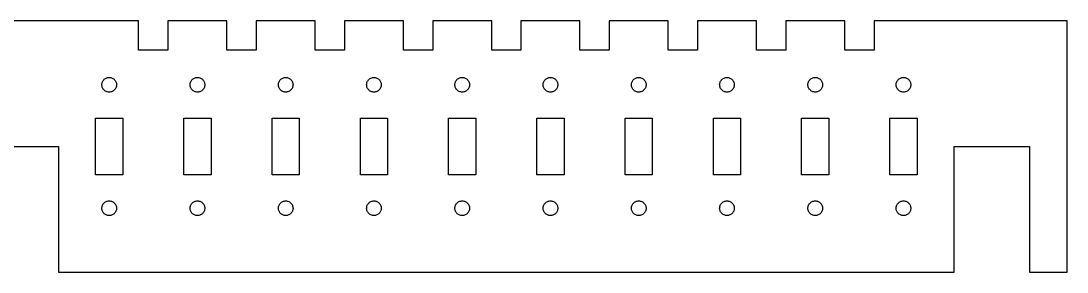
# Model space of a CAD drawing. Header units: metres. Extents: x 0 to 500, y 0 to 60.
# Drawn here: x 250 to 500, y 0 to 60 of the extents above; entities that cross this region are included whole.
import ezdxf

# ---------------------------------------------------------------- set-up
doc = ezdxf.new("R2010")
doc.units = ezdxf.units.M

msp = doc.modelspace()

# ---------------------------------------------------------------- linework, layer by layer
for p, q in [((278.136, 60), (221.864, 60)), ((278.136, 53), (278.136, 60)), ((299.227, 60), (285.136, 60)), ((285.136, 60), (285.136, 53)), ((299.227, 53), (299.227, 60)), ((320.318, 60), (306.227, 60)), ((306.227, 60), (306.227, 53)), ((320.318, 53), (320.318, 60)), ((341.409, 60), (327.318, 60)), ((327.318, 60), (327.318, 53)), ((341.409, 53), (341.409, 60)), ((362.5, 60), (348.409, 60)), ((348.409, 60), (348.409, 53)), ((362.5, 53), (362.5, 60)), ((383.591, 60), (369.5, 60)), ((369.5, 60), (369.5, 53)), ((383.591, 53), (383.591, 60)), ((404.682, 60), (390.591, 60)), ((390.591, 60), (390.591, 53)), ((404.682, 53), (404.682, 60)), ((425.773, 60), (411.682, 60)), ((411.682, 60), (411.682, 53)), ((425.773, 53), (425.773, 60)), ((446.864, 60), (432.773, 60)), ((432.773, 60), (432.773, 53)), ((446.864, 53), (446.864, 60)), ((500, 60), (453.864, 60)), ((453.864, 60), (453.864, 53)), ((500, 0), (500, 60)), ((285.136, 53), (278.136, 53)), ((306.227, 53), (299.227, 53)), ((327.318, 53), (320.318, 53)), ((348.409, 53), (341.409, 53)), ((369.5, 53), (362.5, 53)), ((390.591, 53), (383.591, 53)), ((411.682, 53), (404.682, 53)), ((432.773, 53), (425.773, 53)), ((453.864, 53), (446.864, 53)), ((269.35, 44.9329), (269.379, 45.1138)), ((269.379, 45.1138), (269.427, 45.2908)), ((269.427, 45.2908), (269.492, 45.4618)), ((269.492, 45.4618), (269.575, 45.625)), ((269.575, 45.625), (269.675, 45.7786)), ((269.675, 45.7786), (269.79, 45.921)), ((269.79, 45.921), (269.92, 46.0505)), ((269.92, 46.0505), (270.062, 46.1658)), ((270.062, 46.1658), (270.216, 46.2655)), ((270.216, 46.2655), (270.379, 46.3487)), ((270.379, 46.3487), (270.55, 46.4143)), ((270.55, 46.4143), (270.727, 46.4617)), ((270.727, 46.4617), (270.908, 46.4904)), ((270.908, 46.4904), (271.091, 46.5)), ((271.091, 46.5), (271.274, 46.4904)), ((271.274, 46.4904), (271.455, 46.4617)), ((271.455, 46.4617), (271.632, 46.4143)), ((271.632, 46.4143), (271.803, 46.3487)), ((271.803, 46.3487), (271.966, 46.2655)), ((271.966, 46.2655), (272.12, 46.1658)), ((272.12, 46.1658), (272.262, 46.0505)), ((272.262, 46.0505), (272.391, 45.921)), ((272.391, 45.921), (272.507, 45.7786)), ((272.507, 45.7786), (272.606, 45.625)), ((272.606, 45.625), (272.69, 45.4618)), ((272.69, 45.4618), (272.755, 45.2908)), ((272.755, 45.2908), (272.803, 45.1138)), ((272.803, 45.1138), (272.831, 44.9329)), ((290.441, 44.9329), (290.47, 45.1138)), ((290.47, 45.1138), (290.517, 45.2908)), ((290.517, 45.2908), (290.583, 45.4618)), ((290.583, 45.4618), (290.666, 45.625)), ((290.666, 45.625), (290.766, 45.7786)), ((290.766, 45.7786), (290.881, 45.921)), ((290.881, 45.921), (291.011, 46.0505)), ((291.011, 46.0505), (291.153, 46.1658)), ((291.153, 46.1658), (291.307, 46.2655)), ((291.307, 46.2655), (291.47, 46.3487)), ((291.47, 46.3487), (291.641, 46.4143)), ((291.641, 46.4143), (291.818, 46.4617)), ((291.818, 46.4617), (291.999, 46.4904)), ((291.999, 46.4904), (292.182, 46.5)), ((292.182, 46.5), (292.365, 46.4904)), ((292.365, 46.4904), (292.546, 46.4617)), ((292.546, 46.4617), (292.723, 46.4143)), ((292.723, 46.4143), (292.894, 46.3487)), ((292.894, 46.3487), (293.057, 46.2655)), ((293.057, 46.2655), (293.21, 46.1658)), ((293.21, 46.1658), (293.353, 46.0505)), ((293.353, 46.0505), (293.482, 45.921)), ((293.482, 45.921), (293.598, 45.7786)), ((293.598, 45.7786), (293.697, 45.625)), ((293.697, 45.625), (293.781, 45.4618)), ((293.781, 45.4618), (293.846, 45.2908)), ((293.846, 45.2908), (293.894, 45.1138)), ((293.894, 45.1138), (293.922, 44.9329)), ((311.532, 44.9329), (311.561, 45.1138)), ((311.561, 45.1138), (311.608, 45.2908)), ((311.608, 45.2908), (311.674, 45.4618)), ((311.674, 45.4618), (311.757, 45.625)), ((311.757, 45.625), (311.857, 45.7786)), ((311.857, 45.7786), (311.972, 45.921)), ((311.972, 45.921), (312.102, 46.0505)), ((312.102, 46.0505), (312.244, 46.1658)), ((312.244, 46.1658), (312.398, 46.2655)), ((312.398, 46.2655), (312.561, 46.3487)), ((312.561, 46.3487), (312.732, 46.4143)), ((312.732, 46.4143), (312.909, 46.4617)), ((312.909, 46.4617), (313.09, 46.4904)), ((313.09, 46.4904), (313.273, 46.5)), ((313.273, 46.5), (313.456, 46.4904)), ((313.456, 46.4904), (313.637, 46.4617)), ((313.637, 46.4617), (313.813, 46.4143)), ((313.813, 46.4143), (313.984, 46.3487)), ((313.984, 46.3487), (314.148, 46.2655)), ((314.148, 46.2655), (314.301, 46.1658)), ((314.301, 46.1658), (314.444, 46.0505)), ((314.444, 46.0505), (314.573, 45.921)), ((314.573, 45.921), (314.688, 45.7786)), ((314.688, 45.7786), (314.788, 45.625)), ((314.788, 45.625), (314.871, 45.4618)), ((314.871, 45.4618), (314.937, 45.2908)), ((314.937, 45.2908), (314.984, 45.1138)), ((314.984, 45.1138), (315.013, 44.9329)), ((332.623, 44.9329), (332.652, 45.1138)), ((332.652, 45.1138), (332.699, 45.2908)), ((332.699, 45.2908), (332.765, 45.4618)), ((332.765, 45.4618), (332.848, 45.625)), ((332.848, 45.625), (332.948, 45.7786)), ((332.948, 45.7786), (333.063, 45.921)), ((333.063, 45.921), (333.193, 46.0505)), ((333.193, 46.0505), (333.335, 46.1658)), ((333.335, 46.1658), (333.489, 46.2655)), ((333.489, 46.2655), (333.652, 46.3487)), ((333.652, 46.3487), (333.823, 46.4143)), ((333.823, 46.4143), (334, 46.4617)), ((334, 46.4617), (334.181, 46.4904)), ((334.181, 46.4904), (334.364, 46.5)), ((334.364, 46.5), (334.547, 46.4904)), ((334.547, 46.4904), (334.727, 46.4617)), ((334.727, 46.4617), (334.904, 46.4143)), ((334.904, 46.4143), (335.075, 46.3487)), ((335.075, 46.3487), (335.239, 46.2655)), ((335.239, 46.2655), (335.392, 46.1658)), ((335.392, 46.1658), (335.535, 46.0505)), ((335.535, 46.0505), (335.664, 45.921)), ((335.664, 45.921), (335.779, 45.7786)), ((335.779, 45.7786), (335.879, 45.625)), ((335.879, 45.625), (335.962, 45.4618)), ((335.962, 45.4618), (336.028, 45.2908)), ((336.028, 45.2908), (336.075, 45.1138)), ((336.075, 45.1138), (336.104, 44.9329)), ((353.714, 44.9329), (353.743, 45.1138)), ((353.743, 45.1138), (353.79, 45.2908)), ((353.79, 45.2908), (353.856, 45.4618)), ((353.856, 45.4618), (353.939, 45.625)), ((353.939, 45.625), (354.039, 45.7786)), ((354.039, 45.7786), (354.154, 45.921)), ((354.154, 45.921), (354.284, 46.0505)), ((354.284, 46.0505), (354.426, 46.1658)), ((354.426, 46.1658), (354.58, 46.2655)), ((354.58, 46.2655), (354.743, 46.3487)), ((354.743, 46.3487), (354.914, 46.4143)), ((354.914, 46.4143), (355.091, 46.4617)), ((355.091, 46.4617), (355.272, 46.4904)), ((355.272, 46.4904), (355.455, 46.5)), ((355.455, 46.5), (355.637, 46.4904)), ((355.637, 46.4904), (355.818, 46.4617)), ((355.818, 46.4617), (355.995, 46.4143)), ((355.995, 46.4143), (356.166, 46.3487)), ((356.166, 46.3487), (356.33, 46.2655)), ((356.33, 46.2655), (356.483, 46.1658)), ((356.483, 46.1658), (356.626, 46.0505)), ((356.626, 46.0505), (356.755, 45.921)), ((356.755, 45.921), (356.87, 45.7786)), ((356.87, 45.7786), (356.97, 45.625)), ((356.97, 45.625), (357.053, 45.4618)), ((357.053, 45.4618), (357.119, 45.2908)), ((357.119, 45.2908), (357.166, 45.1138)), ((357.166, 45.1138), (357.195, 44.9329)), ((374.805, 44.9329), (374.834, 45.1138)), ((374.834, 45.1138), (374.881, 45.2908)), ((374.881, 45.2908), (374.947, 45.4618)), ((374.947, 45.4618), (375.03, 45.625)), ((375.03, 45.625), (375.13, 45.7786)), ((375.13, 45.7786), (375.245, 45.921)), ((375.245, 45.921), (375.374, 46.0505)), ((375.374, 46.0505), (375.517, 46.1658)), ((375.517, 46.1658), (375.67, 46.2655)), ((375.67, 46.2655), (375.834, 46.3487)), ((375.834, 46.3487), (376.005, 46.4143)), ((376.005, 46.4143), (376.182, 46.4617)), ((376.182, 46.4617), (376.363, 46.4904)), ((376.363, 46.4904), (376.545, 46.5)), ((376.545, 46.5), (376.728, 46.4904)), ((376.728, 46.4904), (376.909, 46.4617)), ((376.909, 46.4617), (377.086, 46.4143)), ((377.086, 46.4143), (377.257, 46.3487)), ((377.257, 46.3487), (377.42, 46.2655)), ((377.42, 46.2655), (377.574, 46.1658)), ((377.574, 46.1658), (377.716, 46.0505)), ((377.716, 46.0505), (377.846, 45.921)), ((377.846, 45.921), (377.961, 45.7786)), ((377.961, 45.7786), (378.061, 45.625)), ((378.061, 45.625), (378.144, 45.4618)), ((378.144, 45.4618), (378.21, 45.2908)), ((378.21, 45.2908), (378.257, 45.1138)), ((378.257, 45.1138), (378.286, 44.9329)), ((395.896, 44.9329), (395.925, 45.1138)), ((395.925, 45.1138), (395.972, 45.2908)), ((395.972, 45.2908), (396.038, 45.4618)), ((396.038, 45.4618), (396.121, 45.625)), ((396.121, 45.625), (396.221, 45.7786)), ((396.221, 45.7786), (396.336, 45.921)), ((396.336, 45.921), (396.465, 46.0505)), ((396.465, 46.0505), (396.608, 46.1658)), ((396.608, 46.1658), (396.761, 46.2655)), ((396.761, 46.2655), (396.925, 46.3487)), ((396.925, 46.3487), (397.096, 46.4143)), ((397.096, 46.4143), (397.273, 46.4617)), ((397.273, 46.4617), (397.453, 46.4904)), ((397.453, 46.4904), (397.636, 46.5)), ((397.636, 46.5), (397.819, 46.4904)), ((397.819, 46.4904), (398, 46.4617)), ((398, 46.4617), (398.177, 46.4143)), ((398.177, 46.4143), (398.348, 46.3487)), ((398.348, 46.3487), (398.511, 46.2655)), ((398.511, 46.2655), (398.665, 46.1658)), ((398.665, 46.1658), (398.807, 46.0505)), ((398.807, 46.0505), (398.937, 45.921)), ((398.937, 45.921), (399.052, 45.7786)), ((399.052, 45.7786), (399.152, 45.625)), ((399.152, 45.625), (399.235, 45.4618)), ((399.235, 45.4618), (399.301, 45.2908)), ((399.301, 45.2908), (399.348, 45.1138)), ((399.348, 45.1138), (399.377, 44.9329)), ((416.987, 44.9329), (417.016, 45.1138)), ((417.016, 45.1138), (417.063, 45.2908)), ((417.063, 45.2908), (417.129, 45.4618)), ((417.129, 45.4618), (417.212, 45.625)), ((417.212, 45.625), (417.311, 45.7786)), ((417.311, 45.7786), (417.427, 45.921)), ((417.427, 45.921), (417.556, 46.0505)), ((417.556, 46.0505), (417.699, 46.1658)), ((417.699, 46.1658), (417.852, 46.2655)), ((417.852, 46.2655), (418.015, 46.3487)), ((418.015, 46.3487), (418.186, 46.4143)), ((418.186, 46.4143), (418.363, 46.4617)), ((418.363, 46.4617), (418.544, 46.4904)), ((418.544, 46.4904), (418.727, 46.5)), ((418.727, 46.5), (418.91, 46.4904)), ((418.91, 46.4904), (419.091, 46.4617)), ((419.091, 46.4617), (419.268, 46.4143)), ((419.268, 46.4143), (419.439, 46.3487)), ((419.439, 46.3487), (419.602, 46.2655)), ((419.602, 46.2655), (419.756, 46.1658)), ((419.756, 46.1658), (419.898, 46.0505)), ((419.898, 46.0505), (420.028, 45.921)), ((420.028, 45.921), (420.143, 45.7786)), ((420.143, 45.7786), (420.243, 45.625)), ((420.243, 45.625), (420.326, 45.4618)), ((420.326, 45.4618), (420.392, 45.2908)), ((420.392, 45.2908), (420.439, 45.1138)), ((420.439, 45.1138), (420.468, 44.9329)), ((438.078, 44.9329), (438.106, 45.1138)), ((438.106, 45.1138), (438.154, 45.2908)), ((438.154, 45.2908), (438.219, 45.4618)), ((438.219, 45.4618), (438.303, 45.625)), ((438.303, 45.625), (438.402, 45.7786)), ((438.402, 45.7786), (438.518, 45.921)), ((438.518, 45.921), (438.647, 46.0505)), ((438.647, 46.0505), (438.79, 46.1658)), ((438.79, 46.1658), (438.943, 46.2655)), ((438.943, 46.2655), (439.106, 46.3487)), ((439.106, 46.3487), (439.277, 46.4143)), ((439.277, 46.4143), (439.454, 46.4617)), ((439.454, 46.4617), (439.635, 46.4904)), ((439.635, 46.4904), (439.818, 46.5)), ((439.818, 46.5), (440.001, 46.4904)), ((440.001, 46.4904), (440.182, 46.4617)), ((440.182, 46.4617), (440.359, 46.4143)), ((440.359, 46.4143), (440.53, 46.3487)), ((440.53, 46.3487), (440.693, 46.2655)), ((440.693, 46.2655), (440.847, 46.1658)), ((440.847, 46.1658), (440.989, 46.0505)), ((440.989, 46.0505), (441.119, 45.921)), ((441.119, 45.921), (441.234, 45.7786)), ((441.234, 45.7786), (441.334, 45.625)), ((441.334, 45.625), (441.417, 45.4618)), ((441.417, 45.4618), (441.483, 45.2908)), ((441.483, 45.2908), (441.53, 45.1138)), ((441.53, 45.1138), (441.559, 44.9329)), ((459.169, 44.9329), (459.197, 45.1138)), ((459.197, 45.1138), (459.245, 45.2908)), ((459.245, 45.2908), (459.31, 45.4618)), ((459.31, 45.4618), (459.394, 45.625)), ((459.394, 45.625), (459.493, 45.7786)), ((459.493, 45.7786), (459.609, 45.921)), ((459.609, 45.921), (459.738, 46.0505)), ((459.738, 46.0505), (459.88, 46.1658)), ((459.88, 46.1658), (460.034, 46.2655)), ((460.034, 46.2655), (460.197, 46.3487)), ((460.197, 46.3487), (460.368, 46.4143)), ((460.368, 46.4143), (460.545, 46.4617)), ((460.545, 46.4617), (460.726, 46.4904)), ((460.726, 46.4904), (460.909, 46.5)), ((460.909, 46.5), (461.092, 46.4904)), ((461.092, 46.4904), (461.273, 46.4617)), ((461.273, 46.4617), (461.45, 46.4143)), ((461.45, 46.4143), (461.621, 46.3487)), ((461.621, 46.3487), (461.784, 46.2655)), ((461.784, 46.2655), (461.938, 46.1658)), ((461.938, 46.1658), (462.08, 46.0505)), ((462.08, 46.0505), (462.21, 45.921)), ((462.21, 45.921), (462.325, 45.7786)), ((462.325, 45.7786), (462.425, 45.625)), ((462.425, 45.625), (462.508, 45.4618)), ((462.508, 45.4618), (462.573, 45.2908)), ((462.573, 45.2908), (462.621, 45.1138)), ((462.621, 45.1138), (462.649, 44.9329)), ((269.341, 44.75), (269.35, 44.9329)), ((269.35, 44.5671), (269.341, 44.75)), ((269.379, 44.3862), (269.35, 44.5671)), ((269.427, 44.2092), (269.379, 44.3862)), ((269.492, 44.0382), (269.427, 44.2092)), ((269.575, 43.875), (269.492, 44.0382)), ((269.675, 43.7214), (269.575, 43.875)), ((269.79, 43.579), (269.675, 43.7214)), ((269.92, 43.4495), (269.79, 43.579)), ((270.062, 43.3342), (269.92, 43.4495)), ((270.216, 43.2345), (270.062, 43.3342)), ((270.379, 43.1513), (270.216, 43.2345)), ((270.55, 43.0856), (270.379, 43.1513)), ((270.727, 43.0382), (270.55, 43.0856)), ((270.908, 43.0096), (270.727, 43.0382)), ((271.091, 43), (270.908, 43.0096)), ((271.274, 43.0096), (271.091, 43)), ((271.455, 43.0382), (271.274, 43.0096)), ((271.632, 43.0856), (271.455, 43.0382)), ((271.803, 43.1513), (271.632, 43.0856)), ((271.966, 43.2345), (271.803, 43.1513)), ((272.12, 43.3342), (271.966, 43.2345)), ((272.262, 43.4495), (272.12, 43.3342)), ((272.391, 43.579), (272.262, 43.4495)), ((272.507, 43.7214), (272.391, 43.579)), ((272.606, 43.875), (272.507, 43.7214)), ((272.69, 44.0382), (272.606, 43.875)), ((272.755, 44.2092), (272.69, 44.0382)), ((272.803, 44.3862), (272.755, 44.2092)), ((272.831, 44.5671), (272.803, 44.3862)), ((272.831, 44.9329), (272.841, 44.75)), ((272.841, 44.75), (272.831, 44.5671)), ((290.432, 44.75), (290.441, 44.9329)), ((290.441, 44.5671), (290.432, 44.75)), ((290.47, 44.3862), (290.441, 44.5671)), ((290.517, 44.2092), (290.47, 44.3862)), ((290.583, 44.0382), (290.517, 44.2092)), ((290.666, 43.875), (290.583, 44.0382)), ((290.766, 43.7214), (290.666, 43.875)), ((290.881, 43.579), (290.766, 43.7214)), ((291.011, 43.4495), (290.881, 43.579)), ((291.153, 43.3342), (291.011, 43.4495)), ((291.307, 43.2345), (291.153, 43.3342)), ((291.47, 43.1513), (291.307, 43.2345)), ((291.641, 43.0856), (291.47, 43.1513)), ((291.818, 43.0382), (291.641, 43.0856)), ((291.999, 43.0096), (291.818, 43.0382)), ((292.182, 43), (291.999, 43.0096)), ((292.365, 43.0096), (292.182, 43)), ((292.546, 43.0382), (292.365, 43.0096)), ((292.723, 43.0856), (292.546, 43.0382)), ((292.894, 43.1513), (292.723, 43.0856)), ((293.057, 43.2345), (292.894, 43.1513)), ((293.21, 43.3342), (293.057, 43.2345)), ((293.353, 43.4495), (293.21, 43.3342)), ((293.482, 43.579), (293.353, 43.4495)), ((293.598, 43.7214), (293.482, 43.579)), ((293.697, 43.875), (293.598, 43.7214)), ((293.781, 44.0382), (293.697, 43.875)), ((293.846, 44.2092), (293.781, 44.0382)), ((293.894, 44.3862), (293.846, 44.2092)), ((293.922, 44.5671), (293.894, 44.3862)), ((293.922, 44.9329), (293.932, 44.75)), ((293.932, 44.75), (293.922, 44.5671)), ((311.523, 44.75), (311.532, 44.9329)), ((311.532, 44.5671), (311.523, 44.75)), ((311.561, 44.3862), (311.532, 44.5671)), ((311.608, 44.2092), (311.561, 44.3862)), ((311.674, 44.0382), (311.608, 44.2092)), ((311.757, 43.875), (311.674, 44.0382)), ((311.857, 43.7214), (311.757, 43.875)), ((311.972, 43.579), (311.857, 43.7214)), ((312.102, 43.4495), (311.972, 43.579)), ((312.244, 43.3342), (312.102, 43.4495)), ((312.398, 43.2345), (312.244, 43.3342)), ((312.561, 43.1513), (312.398, 43.2345)), ((312.732, 43.0856), (312.561, 43.1513)), ((312.909, 43.0382), (312.732, 43.0856)), ((313.09, 43.0096), (312.909, 43.0382)), ((313.273, 43), (313.09, 43.0096)), ((313.456, 43.0096), (313.273, 43)), ((313.637, 43.0382), (313.456, 43.0096)), ((313.813, 43.0856), (313.637, 43.0382)), ((313.984, 43.1513), (313.813, 43.0856)), ((314.148, 43.2345), (313.984, 43.1513)), ((314.301, 43.3342), (314.148, 43.2345)), ((314.444, 43.4495), (314.301, 43.3342)), ((314.573, 43.579), (314.444, 43.4495)), ((314.688, 43.7214), (314.573, 43.579)), ((314.788, 43.875), (314.688, 43.7214)), ((314.871, 44.0382), (314.788, 43.875)), ((314.937, 44.2092), (314.871, 44.0382)), ((314.984, 44.3862), (314.937, 44.2092)), ((315.013, 44.5671), (314.984, 44.3862)), ((315.013, 44.9329), (315.023, 44.75)), ((315.023, 44.75), (315.013, 44.5671)), ((332.614, 44.75), (332.623, 44.9329)), ((332.623, 44.5671), (332.614, 44.75)), ((332.652, 44.3862), (332.623, 44.5671)), ((332.699, 44.2092), (332.652, 44.3862)), ((332.765, 44.0382), (332.699, 44.2092)), ((332.848, 43.875), (332.765, 44.0382)), ((332.948, 43.7214), (332.848, 43.875)), ((333.063, 43.579), (332.948, 43.7214)), ((333.193, 43.4495), (333.063, 43.579)), ((333.335, 43.3342), (333.193, 43.4495)), ((333.489, 43.2345), (333.335, 43.3342)), ((333.652, 43.1513), (333.489, 43.2345)), ((333.823, 43.0856), (333.652, 43.1513)), ((334, 43.0382), (333.823, 43.0856)), ((334.181, 43.0096), (334, 43.0382)), ((334.364, 43), (334.181, 43.0096)), ((334.547, 43.0096), (334.364, 43)), ((334.727, 43.0382), (334.547, 43.0096)), ((334.904, 43.0856), (334.727, 43.0382)), ((335.075, 43.1513), (334.904, 43.0856)), ((335.239, 43.2345), (335.075, 43.1513)), ((335.392, 43.3342), (335.239, 43.2345)), ((335.535, 43.4495), (335.392, 43.3342)), ((335.664, 43.579), (335.535, 43.4495)), ((335.779, 43.7214), (335.664, 43.579)), ((335.879, 43.875), (335.779, 43.7214)), ((335.962, 44.0382), (335.879, 43.875)), ((336.028, 44.2092), (335.962, 44.0382)), ((336.075, 44.3862), (336.028, 44.2092)), ((336.104, 44.5671), (336.075, 44.3862)), ((336.104, 44.9329), (336.114, 44.75)), ((336.114, 44.75), (336.104, 44.5671)), ((353.705, 44.75), (353.714, 44.9329)), ((353.714, 44.5671), (353.705, 44.75)), ((353.743, 44.3862), (353.714, 44.5671)), ((353.79, 44.2092), (353.743, 44.3862)), ((353.856, 44.0382), (353.79, 44.2092)), ((353.939, 43.875), (353.856, 44.0382)), ((354.039, 43.7214), (353.939, 43.875)), ((354.154, 43.579), (354.039, 43.7214)), ((354.284, 43.4495), (354.154, 43.579)), ((354.426, 43.3342), (354.284, 43.4495)), ((354.58, 43.2345), (354.426, 43.3342)), ((354.743, 43.1513), (354.58, 43.2345)), ((354.914, 43.0856), (354.743, 43.1513)), ((355.091, 43.0382), (354.914, 43.0856)), ((355.272, 43.0096), (355.091, 43.0382)), ((355.455, 43), (355.272, 43.0096)), ((355.637, 43.0096), (355.455, 43)), ((355.818, 43.0382), (355.637, 43.0096)), ((355.995, 43.0856), (355.818, 43.0382)), ((356.166, 43.1513), (355.995, 43.0856)), ((356.33, 43.2345), (356.166, 43.1513)), ((356.483, 43.3342), (356.33, 43.2345)), ((356.626, 43.4495), (356.483, 43.3342)), ((356.755, 43.579), (356.626, 43.4495)), ((356.87, 43.7214), (356.755, 43.579)), ((356.97, 43.875), (356.87, 43.7214)), ((357.053, 44.0382), (356.97, 43.875)), ((357.119, 44.2092), (357.053, 44.0382)), ((357.166, 44.3862), (357.119, 44.2092)), ((357.195, 44.5671), (357.166, 44.3862)), ((357.195, 44.9329), (357.205, 44.75)), ((357.205, 44.75), (357.195, 44.5671)), ((374.795, 44.75), (374.805, 44.9329)), ((374.805, 44.5671), (374.795, 44.75)), ((374.834, 44.3862), (374.805, 44.5671)), ((374.881, 44.2092), (374.834, 44.3862)), ((374.947, 44.0382), (374.881, 44.2092)), ((375.03, 43.875), (374.947, 44.0382)), ((375.13, 43.7214), (375.03, 43.875)), ((375.245, 43.579), (375.13, 43.7214)), ((375.374, 43.4495), (375.245, 43.579)), ((375.517, 43.3342), (375.374, 43.4495)), ((375.67, 43.2345), (375.517, 43.3342)), ((375.834, 43.1513), (375.67, 43.2345)), ((376.005, 43.0856), (375.834, 43.1513)), ((376.182, 43.0382), (376.005, 43.0856)), ((376.363, 43.0096), (376.182, 43.0382)), ((376.545, 43), (376.363, 43.0096)), ((376.728, 43.0096), (376.545, 43)), ((376.909, 43.0382), (376.728, 43.0096)), ((377.086, 43.0856), (376.909, 43.0382)), ((377.257, 43.1513), (377.086, 43.0856)), ((377.42, 43.2345), (377.257, 43.1513)), ((377.574, 43.3342), (377.42, 43.2345)), ((377.716, 43.4495), (377.574, 43.3342)), ((377.846, 43.579), (377.716, 43.4495)), ((377.961, 43.7214), (377.846, 43.579)), ((378.061, 43.875), (377.961, 43.7214)), ((378.144, 44.0382), (378.061, 43.875)), ((378.21, 44.2092), (378.144, 44.0382)), ((378.257, 44.3862), (378.21, 44.2092)), ((378.286, 44.5671), (378.257, 44.3862)), ((378.286, 44.9329), (378.295, 44.75)), ((378.295, 44.75), (378.286, 44.5671)), ((395.886, 44.75), (395.896, 44.9329)), ((395.896, 44.5671), (395.886, 44.75)), ((395.925, 44.3862), (395.896, 44.5671)), ((395.972, 44.2092), (395.925, 44.3862)), ((396.038, 44.0382), (395.972, 44.2092)), ((396.121, 43.875), (396.038, 44.0382)), ((396.221, 43.7214), (396.121, 43.875)), ((396.336, 43.579), (396.221, 43.7214)), ((396.465, 43.4495), (396.336, 43.579)), ((396.608, 43.3342), (396.465, 43.4495)), ((396.761, 43.2345), (396.608, 43.3342)), ((396.925, 43.1513), (396.761, 43.2345)), ((397.096, 43.0856), (396.925, 43.1513)), ((397.273, 43.0382), (397.096, 43.0856)), ((397.453, 43.0096), (397.273, 43.0382)), ((397.636, 43), (397.453, 43.0096)), ((397.819, 43.0096), (397.636, 43)), ((398, 43.0382), (397.819, 43.0096)), ((398.177, 43.0856), (398, 43.0382)), ((398.348, 43.1513), (398.177, 43.0856)), ((398.511, 43.2345), (398.348, 43.1513)), ((398.665, 43.3342), (398.511, 43.2345)), ((398.807, 43.4495), (398.665, 43.3342)), ((398.937, 43.579), (398.807, 43.4495)), ((399.052, 43.7214), (398.937, 43.579)), ((399.152, 43.875), (399.052, 43.7214)), ((399.235, 44.0382), (399.152, 43.875)), ((399.301, 44.2092), (399.235, 44.0382)), ((399.348, 44.3862), (399.301, 44.2092)), ((399.377, 44.5671), (399.348, 44.3862)), ((399.377, 44.9329), (399.386, 44.75)), ((399.386, 44.75), (399.377, 44.5671)), ((416.977, 44.75), (416.987, 44.9329)), ((416.987, 44.5671), (416.977, 44.75)), ((417.016, 44.3862), (416.987, 44.5671)), ((417.063, 44.2092), (417.016, 44.3862)), ((417.129, 44.0382), (417.063, 44.2092)), ((417.212, 43.875), (417.129, 44.0382)), ((417.311, 43.7214), (417.212, 43.875)), ((417.427, 43.579), (417.311, 43.7214)), ((417.556, 43.4495), (417.427, 43.579)), ((417.699, 43.3342), (417.556, 43.4495)), ((417.852, 43.2345), (417.699, 43.3342)), ((418.015, 43.1513), (417.852, 43.2345)), ((418.186, 43.0856), (418.015, 43.1513)), ((418.363, 43.0382), (418.186, 43.0856)), ((418.544, 43.0096), (418.363, 43.0382)), ((418.727, 43), (418.544, 43.0096)), ((418.91, 43.0096), (418.727, 43)), ((419.091, 43.0382), (418.91, 43.0096)), ((419.268, 43.0856), (419.091, 43.0382)), ((419.439, 43.1513), (419.268, 43.0856)), ((419.602, 43.2345), (419.439, 43.1513)), ((419.756, 43.3342), (419.602, 43.2345)), ((419.898, 43.4495), (419.756, 43.3342)), ((420.028, 43.579), (419.898, 43.4495)), ((420.143, 43.7214), (420.028, 43.579)), ((420.243, 43.875), (420.143, 43.7214)), ((420.326, 44.0382), (420.243, 43.875)), ((420.392, 44.2092), (420.326, 44.0382)), ((420.439, 44.3862), (420.392, 44.2092)), ((420.468, 44.5671), (420.439, 44.3862)), ((420.468, 44.9329), (420.477, 44.75)), ((420.477, 44.75), (420.468, 44.5671)), ((438.068, 44.75), (438.078, 44.9329)), ((438.078, 44.5671), (438.068, 44.75)), ((438.106, 44.3862), (438.078, 44.5671)), ((438.154, 44.2092), (438.106, 44.3862)), ((438.219, 44.0382), (438.154, 44.2092)), ((438.303, 43.875), (438.219, 44.0382)), ((438.402, 43.7214), (438.303, 43.875)), ((438.518, 43.579), (438.402, 43.7214)), ((438.647, 43.4495), (438.518, 43.579)), ((438.79, 43.3342), (438.647, 43.4495)), ((438.943, 43.2345), (438.79, 43.3342)), ((439.106, 43.1513), (438.943, 43.2345)), ((439.277, 43.0856), (439.106, 43.1513)), ((439.454, 43.0382), (439.277, 43.0856)), ((439.635, 43.0096), (439.454, 43.0382)), ((439.818, 43), (439.635, 43.0096)), ((440.001, 43.0096), (439.818, 43)), ((440.182, 43.0382), (440.001, 43.0096)), ((440.359, 43.0856), (440.182, 43.0382)), ((440.53, 43.1513), (440.359, 43.0856)), ((440.693, 43.2345), (440.53, 43.1513)), ((440.847, 43.3342), (440.693, 43.2345)), ((440.989, 43.4495), (440.847, 43.3342)), ((441.119, 43.579), (440.989, 43.4495)), ((441.234, 43.7214), (441.119, 43.579)), ((441.334, 43.875), (441.234, 43.7214)), ((441.417, 44.0382), (441.334, 43.875)), ((441.483, 44.2092), (441.417, 44.0382)), ((441.53, 44.3862), (441.483, 44.2092)), ((441.559, 44.5671), (441.53, 44.3862)), ((441.559, 44.9329), (441.568, 44.75)), ((441.568, 44.75), (441.559, 44.5671)), ((459.159, 44.75), (459.169, 44.9329)), ((459.169, 44.5671), (459.159, 44.75)), ((459.197, 44.3862), (459.169, 44.5671)), ((459.245, 44.2092), (459.197, 44.3862)), ((459.31, 44.0382), (459.245, 44.2092)), ((459.394, 43.875), (459.31, 44.0382)), ((459.493, 43.7214), (459.394, 43.875)), ((459.609, 43.579), (459.493, 43.7214)), ((459.738, 43.4495), (459.609, 43.579)), ((459.88, 43.3342), (459.738, 43.4495)), ((460.034, 43.2345), (459.88, 43.3342)), ((460.197, 43.1513), (460.034, 43.2345)), ((460.368, 43.0856), (460.197, 43.1513)), ((460.545, 43.0382), (460.368, 43.0856)), ((460.726, 43.0096), (460.545, 43.0382)), ((460.909, 43), (460.726, 43.0096)), ((461.092, 43.0096), (460.909, 43)), ((461.273, 43.0382), (461.092, 43.0096)), ((461.45, 43.0856), (461.273, 43.0382)), ((461.621, 43.1513), (461.45, 43.0856)), ((461.784, 43.2345), (461.621, 43.1513)), ((461.938, 43.3342), (461.784, 43.2345)), ((462.08, 43.4495), (461.938, 43.3342)), ((462.21, 43.579), (462.08, 43.4495)), ((462.325, 43.7214), (462.21, 43.579)), ((462.425, 43.875), (462.325, 43.7214)), ((462.508, 44.0382), (462.425, 43.875)), ((462.573, 44.2092), (462.508, 44.0382)), ((462.621, 44.3862), (462.573, 44.2092)), ((462.649, 44.5671), (462.621, 44.3862)), ((462.649, 44.9329), (462.659, 44.75)), ((462.659, 44.75), (462.649, 44.5671)), ((267.841, 23.25), (267.841, 36.75)), ((267.841, 36.75), (274.341, 36.75)), ((274.341, 36.75), (274.341, 23.25)), ((288.932, 23.25), (288.932, 36.75)), ((288.932, 36.75), (295.432, 36.75)), ((295.432, 36.75), (295.432, 23.25)), ((310.023, 23.25), (310.023, 36.75)), ((310.023, 36.75), (316.523, 36.75)), ((316.523, 36.75), (316.523, 23.25)), ((331.114, 23.25), (331.114, 36.75)), ((331.114, 36.75), (337.614, 36.75)), ((337.614, 36.75), (337.614, 23.25)), ((352.205, 23.25), (352.205, 36.75)), ((352.205, 36.75), (358.705, 36.75)), ((358.705, 36.75), (358.705, 23.25)), ((373.295, 23.25), (373.295, 36.75)), ((373.295, 36.75), (379.795, 36.75)), ((379.795, 36.75), (379.795, 23.25)), ((394.386, 23.25), (394.386, 36.75)), ((394.386, 36.75), (400.886, 36.75)), ((400.886, 36.75), (400.886, 23.25)), ((415.477, 23.25), (415.477, 36.75)), ((415.477, 36.75), (421.977, 36.75)), ((421.977, 36.75), (421.977, 23.25)), ((436.568, 23.25), (436.568, 36.75)), ((436.568, 36.75), (443.068, 36.75)), ((443.068, 36.75), (443.068, 23.25)), ((457.659, 23.25), (457.659, 36.75)), ((457.659, 36.75), (464.159, 36.75)), ((464.159, 36.75), (464.159, 23.25)), ((241, 30), (259, 30)), ((259, 30), (259, 0)), ((473, 0), (473, 30)), ((473, 30), (491, 30)), ((491, 30), (491, 0)), ((274.341, 23.25), (267.841, 23.25)), ((295.432, 23.25), (288.932, 23.25)), ((316.523, 23.25), (310.023, 23.25)), ((337.614, 23.25), (331.114, 23.25)), ((358.705, 23.25), (352.205, 23.25)), ((379.795, 23.25), (373.295, 23.25)), ((400.886, 23.25), (394.386, 23.25)), ((421.977, 23.25), (415.477, 23.25)), ((443.068, 23.25), (436.568, 23.25)), ((464.159, 23.25), (457.659, 23.25)), ((269.341, 15.25), (269.35, 15.4329)), ((269.35, 15.0671), (269.341, 15.25)), ((269.35, 15.4329), (269.379, 15.6138)), ((269.379, 14.8862), (269.35, 15.0671)), ((269.379, 15.6138), (269.427, 15.7908)), ((269.427, 15.7908), (269.492, 15.9618)), ((269.492, 15.9618), (269.575, 16.125)), ((269.575, 16.125), (269.675, 16.2786)), ((269.675, 16.2786), (269.79, 16.421)), ((269.79, 16.421), (269.92, 16.5505)), ((269.92, 16.5505), (270.062, 16.6658)), ((270.062, 16.6658), (270.216, 16.7655)), ((270.216, 16.7655), (270.379, 16.8487)), ((270.379, 16.8487), (270.55, 16.9144)), ((270.55, 16.9144), (270.727, 16.9618)), ((270.727, 16.9618), (270.908, 16.9904)), ((270.908, 16.9904), (271.091, 17)), ((271.091, 17), (271.274, 16.9904)), ((271.274, 16.9904), (271.455, 16.9618)), ((271.455, 16.9618), (271.632, 16.9144)), ((271.632, 16.9144), (271.803, 16.8487)), ((271.803, 16.8487), (271.966, 16.7655)), ((271.966, 16.7655), (272.12, 16.6658)), ((272.12, 16.6658), (272.262, 16.5505)), ((272.262, 16.5505), (272.391, 16.421)), ((272.391, 16.421), (272.507, 16.2786)), ((272.507, 16.2786), (272.606, 16.125)), ((272.606, 16.125), (272.69, 15.9618)), ((272.69, 15.9618), (272.755, 15.7908)), ((272.755, 15.7908), (272.803, 15.6138)), ((272.803, 15.6138), (272.831, 15.4329)), ((272.831, 15.0671), (272.803, 14.8862)), ((272.831, 15.4329), (272.841, 15.25)), ((272.841, 15.25), (272.831, 15.0671)), ((290.432, 15.25), (290.441, 15.4329)), ((290.441, 15.0671), (290.432, 15.25)), ((290.441, 15.4329), (290.47, 15.6138)), ((290.47, 14.8862), (290.441, 15.0671)), ((290.47, 15.6138), (290.517, 15.7908)), ((290.517, 15.7908), (290.583, 15.9618)), ((290.583, 15.9618), (290.666, 16.125)), ((290.666, 16.125), (290.766, 16.2786)), ((290.766, 16.2786), (290.881, 16.421)), ((290.881, 16.421), (291.011, 16.5505)), ((291.011, 16.5505), (291.153, 16.6658)), ((291.153, 16.6658), (291.307, 16.7655)), ((291.307, 16.7655), (291.47, 16.8487)), ((291.47, 16.8487), (291.641, 16.9144)), ((291.641, 16.9144), (291.818, 16.9618)), ((291.818, 16.9618), (291.999, 16.9904)), ((291.999, 16.9904), (292.182, 17)), ((292.182, 17), (292.365, 16.9904)), ((292.365, 16.9904), (292.546, 16.9618)), ((292.546, 16.9618), (292.723, 16.9144)), ((292.723, 16.9144), (292.894, 16.8487)), ((292.894, 16.8487), (293.057, 16.7655)), ((293.057, 16.7655), (293.21, 16.6658)), ((293.21, 16.6658), (293.353, 16.5505)), ((293.353, 16.5505), (293.482, 16.421)), ((293.482, 16.421), (293.598, 16.2786)), ((293.598, 16.2786), (293.697, 16.125)), ((293.697, 16.125), (293.781, 15.9618)), ((293.781, 15.9618), (293.846, 15.7908)), ((293.846, 15.7908), (293.894, 15.6138)), ((293.894, 15.6138), (293.922, 15.4329)), ((293.922, 15.0671), (293.894, 14.8862)), ((293.922, 15.4329), (293.932, 15.25)), ((293.932, 15.25), (293.922, 15.0671)), ((311.523, 15.25), (311.532, 15.4329)), ((311.532, 15.0671), (311.523, 15.25)), ((311.532, 15.4329), (311.561, 15.6138)), ((311.561, 14.8862), (311.532, 15.0671)), ((311.561, 15.6138), (311.608, 15.7908)), ((311.608, 15.7908), (311.674, 15.9618)), ((311.674, 15.9618), (311.757, 16.125)), ((311.757, 16.125), (311.857, 16.2786)), ((311.857, 16.2786), (311.972, 16.421)), ((311.972, 16.421), (312.102, 16.5505)), ((312.102, 16.5505), (312.244, 16.6658)), ((312.244, 16.6658), (312.398, 16.7655)), ((312.398, 16.7655), (312.561, 16.8487)), ((312.561, 16.8487), (312.732, 16.9144)), ((312.732, 16.9144), (312.909, 16.9618)), ((312.909, 16.9618), (313.09, 16.9904)), ((313.09, 16.9904), (313.273, 17)), ((313.273, 17), (313.456, 16.9904)), ((313.456, 16.9904), (313.637, 16.9618)), ((313.637, 16.9618), (313.813, 16.9144)), ((313.813, 16.9144), (313.984, 16.8487)), ((313.984, 16.8487), (314.148, 16.7655)), ((314.148, 16.7655), (314.301, 16.6658)), ((314.301, 16.6658), (314.444, 16.5505)), ((314.444, 16.5505), (314.573, 16.421)), ((314.573, 16.421), (314.688, 16.2786)), ((314.688, 16.2786), (314.788, 16.125)), ((314.788, 16.125), (314.871, 15.9618)), ((314.871, 15.9618), (314.937, 15.7908)), ((314.937, 15.7908), (314.984, 15.6138)), ((314.984, 15.6138), (315.013, 15.4329)), ((315.013, 15.0671), (314.984, 14.8862)), ((315.013, 15.4329), (315.023, 15.25)), ((315.023, 15.25), (315.013, 15.0671)), ((332.614, 15.25), (332.623, 15.4329)), ((332.623, 15.0671), (332.614, 15.25)), ((332.623, 15.4329), (332.652, 15.6138)), ((332.652, 14.8862), (332.623, 15.0671)), ((332.652, 15.6138), (332.699, 15.7908)), ((332.699, 15.7908), (332.765, 15.9618)), ((332.765, 15.9618), (332.848, 16.125)), ((332.848, 16.125), (332.948, 16.2786)), ((332.948, 16.2786), (333.063, 16.421)), ((333.063, 16.421), (333.193, 16.5505)), ((333.193, 16.5505), (333.335, 16.6658)), ((333.335, 16.6658), (333.489, 16.7655)), ((333.489, 16.7655), (333.652, 16.8487)), ((333.652, 16.8487), (333.823, 16.9144)), ((333.823, 16.9144), (334, 16.9618)), ((334, 16.9618), (334.181, 16.9904)), ((334.181, 16.9904), (334.364, 17)), ((334.364, 17), (334.547, 16.9904)), ((334.547, 16.9904), (334.727, 16.9618)), ((334.727, 16.9618), (334.904, 16.9144)), ((334.904, 16.9144), (335.075, 16.8487)), ((335.075, 16.8487), (335.239, 16.7655)), ((335.239, 16.7655), (335.392, 16.6658)), ((335.392, 16.6658), (335.535, 16.5505)), ((335.535, 16.5505), (335.664, 16.421)), ((335.664, 16.421), (335.779, 16.2786)), ((335.779, 16.2786), (335.879, 16.125)), ((335.879, 16.125), (335.962, 15.9618)), ((335.962, 15.9618), (336.028, 15.7908)), ((336.028, 15.7908), (336.075, 15.6138)), ((336.075, 15.6138), (336.104, 15.4329)), ((336.104, 15.0671), (336.075, 14.8862)), ((336.104, 15.4329), (336.114, 15.25)), ((336.114, 15.25), (336.104, 15.0671)), ((353.705, 15.25), (353.714, 15.4329)), ((353.714, 15.0671), (353.705, 15.25)), ((353.714, 15.4329), (353.743, 15.6138)), ((353.743, 14.8862), (353.714, 15.0671)), ((353.743, 15.6138), (353.79, 15.7908)), ((353.79, 15.7908), (353.856, 15.9618)), ((353.856, 15.9618), (353.939, 16.125)), ((353.939, 16.125), (354.039, 16.2786)), ((354.039, 16.2786), (354.154, 16.421)), ((354.154, 16.421), (354.284, 16.5505)), ((354.284, 16.5505), (354.426, 16.6658)), ((354.426, 16.6658), (354.58, 16.7655)), ((354.58, 16.7655), (354.743, 16.8487)), ((354.743, 16.8487), (354.914, 16.9144)), ((354.914, 16.9144), (355.091, 16.9618)), ((355.091, 16.9618), (355.272, 16.9904)), ((355.272, 16.9904), (355.455, 17)), ((355.455, 17), (355.637, 16.9904)), ((355.637, 16.9904), (355.818, 16.9618)), ((355.818, 16.9618), (355.995, 16.9144)), ((355.995, 16.9144), (356.166, 16.8487)), ((356.166, 16.8487), (356.33, 16.7655)), ((356.33, 16.7655), (356.483, 16.6658)), ((356.483, 16.6658), (356.626, 16.5505)), ((356.626, 16.5505), (356.755, 16.421)), ((356.755, 16.421), (356.87, 16.2786)), ((356.87, 16.2786), (356.97, 16.125)), ((356.97, 16.125), (357.053, 15.9618)), ((357.053, 15.9618), (357.119, 15.7908)), ((357.119, 15.7908), (357.166, 15.6138)), ((357.166, 15.6138), (357.195, 15.4329)), ((357.195, 15.0671), (357.166, 14.8862)), ((357.195, 15.4329), (357.205, 15.25)), ((357.205, 15.25), (357.195, 15.0671)), ((374.795, 15.25), (374.805, 15.4329)), ((374.805, 15.0671), (374.795, 15.25)), ((374.805, 15.4329), (374.834, 15.6138)), ((374.834, 14.8862), (374.805, 15.0671)), ((374.834, 15.6138), (374.881, 15.7908)), ((374.881, 15.7908), (374.947, 15.9618)), ((374.947, 15.9618), (375.03, 16.125)), ((375.03, 16.125), (375.13, 16.2786)), ((375.13, 16.2786), (375.245, 16.421)), ((375.245, 16.421), (375.374, 16.5505)), ((375.374, 16.5505), (375.517, 16.6658)), ((375.517, 16.6658), (375.67, 16.7655)), ((375.67, 16.7655), (375.834, 16.8487)), ((375.834, 16.8487), (376.005, 16.9144)), ((376.005, 16.9144), (376.182, 16.9618)), ((376.182, 16.9618), (376.363, 16.9904)), ((376.363, 16.9904), (376.545, 17)), ((376.545, 17), (376.728, 16.9904)), ((376.728, 16.9904), (376.909, 16.9618)), ((376.909, 16.9618), (377.086, 16.9144)), ((377.086, 16.9144), (377.257, 16.8487)), ((377.257, 16.8487), (377.42, 16.7655)), ((377.42, 16.7655), (377.574, 16.6658)), ((377.574, 16.6658), (377.716, 16.5505)), ((377.716, 16.5505), (377.846, 16.421)), ((377.846, 16.421), (377.961, 16.2786)), ((377.961, 16.2786), (378.061, 16.125)), ((378.061, 16.125), (378.144, 15.9618)), ((378.144, 15.9618), (378.21, 15.7908)), ((378.21, 15.7908), (378.257, 15.6138)), ((378.257, 15.6138), (378.286, 15.4329)), ((378.286, 15.0671), (378.257, 14.8862)), ((378.286, 15.4329), (378.295, 15.25)), ((378.295, 15.25), (378.286, 15.0671)), ((395.886, 15.25), (395.896, 15.4329)), ((395.896, 15.0671), (395.886, 15.25)), ((395.896, 15.4329), (395.925, 15.6138)), ((395.925, 14.8862), (395.896, 15.0671)), ((395.925, 15.6138), (395.972, 15.7908)), ((395.972, 15.7908), (396.038, 15.9618)), ((396.038, 15.9618), (396.121, 16.125)), ((396.121, 16.125), (396.221, 16.2786)), ((396.221, 16.2786), (396.336, 16.421)), ((396.336, 16.421), (396.465, 16.5505)), ((396.465, 16.5505), (396.608, 16.6658)), ((396.608, 16.6658), (396.761, 16.7655)), ((396.761, 16.7655), (396.925, 16.8487)), ((396.925, 16.8487), (397.096, 16.9144)), ((397.096, 16.9144), (397.273, 16.9618)), ((397.273, 16.9618), (397.453, 16.9904)), ((397.453, 16.9904), (397.636, 17)), ((397.636, 17), (397.819, 16.9904)), ((397.819, 16.9904), (398, 16.9618)), ((398, 16.9618), (398.177, 16.9144)), ((398.177, 16.9144), (398.348, 16.8487)), ((398.348, 16.8487), (398.511, 16.7655)), ((398.511, 16.7655), (398.665, 16.6658)), ((398.665, 16.6658), (398.807, 16.5505)), ((398.807, 16.5505), (398.937, 16.421)), ((398.937, 16.421), (399.052, 16.2786)), ((399.052, 16.2786), (399.152, 16.125)), ((399.152, 16.125), (399.235, 15.9618)), ((399.235, 15.9618), (399.301, 15.7908)), ((399.301, 15.7908), (399.348, 15.6138)), ((399.348, 15.6138), (399.377, 15.4329)), ((399.377, 15.0671), (399.348, 14.8862)), ((399.377, 15.4329), (399.386, 15.25)), ((399.386, 15.25), (399.377, 15.0671)), ((416.977, 15.25), (416.987, 15.4329)), ((416.987, 15.0671), (416.977, 15.25)), ((416.987, 15.4329), (417.016, 15.6138)), ((417.016, 14.8862), (416.987, 15.0671)), ((417.016, 15.6138), (417.063, 15.7908)), ((417.063, 15.7908), (417.129, 15.9618)), ((417.129, 15.9618), (417.212, 16.125)), ((417.212, 16.125), (417.311, 16.2786)), ((417.311, 16.2786), (417.427, 16.421)), ((417.427, 16.421), (417.556, 16.5505)), ((417.556, 16.5505), (417.699, 16.6658)), ((417.699, 16.6658), (417.852, 16.7655)), ((417.852, 16.7655), (418.015, 16.8487)), ((418.015, 16.8487), (418.186, 16.9144)), ((418.186, 16.9144), (418.363, 16.9618)), ((418.363, 16.9618), (418.544, 16.9904)), ((418.544, 16.9904), (418.727, 17)), ((418.727, 17), (418.91, 16.9904)), ((418.91, 16.9904), (419.091, 16.9618)), ((419.091, 16.9618), (419.268, 16.9144)), ((419.268, 16.9144), (419.439, 16.8487)), ((419.439, 16.8487), (419.602, 16.7655)), ((419.602, 16.7655), (419.756, 16.6658)), ((419.756, 16.6658), (419.898, 16.5505)), ((419.898, 16.5505), (420.028, 16.421)), ((420.028, 16.421), (420.143, 16.2786)), ((420.143, 16.2786), (420.243, 16.125)), ((420.243, 16.125), (420.326, 15.9618)), ((420.326, 15.9618), (420.392, 15.7908)), ((420.392, 15.7908), (420.439, 15.6138)), ((420.439, 15.6138), (420.468, 15.4329)), ((420.468, 15.0671), (420.439, 14.8862)), ((420.468, 15.4329), (420.477, 15.25)), ((420.477, 15.25), (420.468, 15.0671)), ((438.068, 15.25), (438.078, 15.4329)), ((438.078, 15.0671), (438.068, 15.25)), ((438.078, 15.4329), (438.106, 15.6138)), ((438.106, 14.8862), (438.078, 15.0671)), ((438.106, 15.6138), (438.154, 15.7908)), ((438.154, 15.7908), (438.219, 15.9618)), ((438.219, 15.9618), (438.303, 16.125)), ((438.303, 16.125), (438.402, 16.2786)), ((438.402, 16.2786), (438.518, 16.421)), ((438.518, 16.421), (438.647, 16.5505)), ((438.647, 16.5505), (438.79, 16.6658)), ((438.79, 16.6658), (438.943, 16.7655)), ((438.943, 16.7655), (439.106, 16.8487)), ((439.106, 16.8487), (439.277, 16.9144)), ((439.277, 16.9144), (439.454, 16.9618)), ((439.454, 16.9618), (439.635, 16.9904)), ((439.635, 16.9904), (439.818, 17)), ((439.818, 17), (440.001, 16.9904)), ((440.001, 16.9904), (440.182, 16.9618)), ((440.182, 16.9618), (440.359, 16.9144)), ((440.359, 16.9144), (440.53, 16.8487)), ((440.53, 16.8487), (440.693, 16.7655)), ((440.693, 16.7655), (440.847, 16.6658)), ((440.847, 16.6658), (440.989, 16.5505)), ((440.989, 16.5505), (441.119, 16.421)), ((441.119, 16.421), (441.234, 16.2786)), ((441.234, 16.2786), (441.334, 16.125)), ((441.334, 16.125), (441.417, 15.9618)), ((441.417, 15.9618), (441.483, 15.7908)), ((441.483, 15.7908), (441.53, 15.6138)), ((441.53, 15.6138), (441.559, 15.4329)), ((441.559, 15.0671), (441.53, 14.8862)), ((441.559, 15.4329), (441.568, 15.25)), ((441.568, 15.25), (441.559, 15.0671)), ((459.159, 15.25), (459.169, 15.4329)), ((459.169, 15.0671), (459.159, 15.25)), ((459.169, 15.4329), (459.197, 15.6138)), ((459.197, 14.8862), (459.169, 15.0671)), ((459.197, 15.6138), (459.245, 15.7908)), ((459.245, 15.7908), (459.31, 15.9618)), ((459.31, 15.9618), (459.394, 16.125)), ((459.394, 16.125), (459.493, 16.2786)), ((459.493, 16.2786), (459.609, 16.421)), ((459.609, 16.421), (459.738, 16.5505)), ((459.738, 16.5505), (459.88, 16.6658)), ((459.88, 16.6658), (460.034, 16.7655)), ((460.034, 16.7655), (460.197, 16.8487)), ((460.197, 16.8487), (460.368, 16.9144)), ((460.368, 16.9144), (460.545, 16.9618)), ((460.545, 16.9618), (460.726, 16.9904)), ((460.726, 16.9904), (460.909, 17)), ((460.909, 17), (461.092, 16.9904)), ((461.092, 16.9904), (461.273, 16.9618)), ((461.273, 16.9618), (461.45, 16.9144)), ((461.45, 16.9144), (461.621, 16.8487)), ((461.621, 16.8487), (461.784, 16.7655)), ((461.784, 16.7655), (461.938, 16.6658)), ((461.938, 16.6658), (462.08, 16.5505)), ((462.08, 16.5505), (462.21, 16.421)), ((462.21, 16.421), (462.325, 16.2786)), ((462.325, 16.2786), (462.425, 16.125)), ((462.425, 16.125), (462.508, 15.9618)), ((462.508, 15.9618), (462.573, 15.7908)), ((462.573, 15.7908), (462.621, 15.6138)), ((462.621, 15.6138), (462.649, 15.4329)), ((462.649, 15.0671), (462.621, 14.8862)), ((462.649, 15.4329), (462.659, 15.25)), ((462.659, 15.25), (462.649, 15.0671)), ((269.427, 14.7092), (269.379, 14.8862)), ((269.492, 14.5382), (269.427, 14.7092)), ((269.575, 14.375), (269.492, 14.5382)), ((269.675, 14.2214), (269.575, 14.375)), ((269.79, 14.079), (269.675, 14.2214)), ((269.92, 13.9495), (269.79, 14.079)), ((270.062, 13.8342), (269.92, 13.9495)), ((270.216, 13.7345), (270.062, 13.8342)), ((270.379, 13.6513), (270.216, 13.7345)), ((270.55, 13.5857), (270.379, 13.6513)), ((270.727, 13.5383), (270.55, 13.5857)), ((270.908, 13.5096), (270.727, 13.5383)), ((271.091, 13.5), (270.908, 13.5096)), ((271.274, 13.5096), (271.091, 13.5)), ((271.455, 13.5383), (271.274, 13.5096)), ((271.632, 13.5857), (271.455, 13.5383)), ((271.803, 13.6513), (271.632, 13.5857)), ((271.966, 13.7345), (271.803, 13.6513)), ((272.12, 13.8342), (271.966, 13.7345)), ((272.262, 13.9495), (272.12, 13.8342)), ((272.391, 14.079), (272.262, 13.9495)), ((272.507, 14.2214), (272.391, 14.079)), ((272.606, 14.375), (272.507, 14.2214)), ((272.69, 14.5382), (272.606, 14.375)), ((272.755, 14.7092), (272.69, 14.5382)), ((272.803, 14.8862), (272.755, 14.7092)), ((290.517, 14.7092), (290.47, 14.8862)), ((290.583, 14.5382), (290.517, 14.7092)), ((290.666, 14.375), (290.583, 14.5382)), ((290.766, 14.2214), (290.666, 14.375)), ((290.881, 14.079), (290.766, 14.2214)), ((291.011, 13.9495), (290.881, 14.079)), ((291.153, 13.8342), (291.011, 13.9495)), ((291.307, 13.7345), (291.153, 13.8342)), ((291.47, 13.6513), (291.307, 13.7345)), ((291.641, 13.5857), (291.47, 13.6513)), ((291.818, 13.5383), (291.641, 13.5857)), ((291.999, 13.5096), (291.818, 13.5383)), ((292.182, 13.5), (291.999, 13.5096)), ((292.365, 13.5096), (292.182, 13.5)), ((292.546, 13.5383), (292.365, 13.5096)), ((292.723, 13.5857), (292.546, 13.5383)), ((292.894, 13.6513), (292.723, 13.5857)), ((293.057, 13.7345), (292.894, 13.6513)), ((293.21, 13.8342), (293.057, 13.7345)), ((293.353, 13.9495), (293.21, 13.8342)), ((293.482, 14.079), (293.353, 13.9495)), ((293.598, 14.2214), (293.482, 14.079)), ((293.697, 14.375), (293.598, 14.2214)), ((293.781, 14.5382), (293.697, 14.375)), ((293.846, 14.7092), (293.781, 14.5382)), ((293.894, 14.8862), (293.846, 14.7092)), ((311.608, 14.7092), (311.561, 14.8862)), ((311.674, 14.5382), (311.608, 14.7092)), ((311.757, 14.375), (311.674, 14.5382)), ((311.857, 14.2214), (311.757, 14.375)), ((311.972, 14.079), (311.857, 14.2214)), ((312.102, 13.9495), (311.972, 14.079)), ((312.244, 13.8342), (312.102, 13.9495)), ((312.398, 13.7345), (312.244, 13.8342)), ((312.561, 13.6513), (312.398, 13.7345)), ((312.732, 13.5857), (312.561, 13.6513)), ((312.909, 13.5383), (312.732, 13.5857)), ((313.09, 13.5096), (312.909, 13.5383)), ((313.273, 13.5), (313.09, 13.5096)), ((313.456, 13.5096), (313.273, 13.5)), ((313.637, 13.5383), (313.456, 13.5096)), ((313.813, 13.5857), (313.637, 13.5383)), ((313.984, 13.6513), (313.813, 13.5857)), ((314.148, 13.7345), (313.984, 13.6513)), ((314.301, 13.8342), (314.148, 13.7345)), ((314.444, 13.9495), (314.301, 13.8342)), ((314.573, 14.079), (314.444, 13.9495)), ((314.688, 14.2214), (314.573, 14.079)), ((314.788, 14.375), (314.688, 14.2214)), ((314.871, 14.5382), (314.788, 14.375)), ((314.937, 14.7092), (314.871, 14.5382)), ((314.984, 14.8862), (314.937, 14.7092)), ((332.699, 14.7092), (332.652, 14.8862)), ((332.765, 14.5382), (332.699, 14.7092)), ((332.848, 14.375), (332.765, 14.5382)), ((332.948, 14.2214), (332.848, 14.375)), ((333.063, 14.079), (332.948, 14.2214)), ((333.193, 13.9495), (333.063, 14.079)), ((333.335, 13.8342), (333.193, 13.9495)), ((333.489, 13.7345), (333.335, 13.8342)), ((333.652, 13.6513), (333.489, 13.7345)), ((333.823, 13.5857), (333.652, 13.6513)), ((334, 13.5383), (333.823, 13.5857)), ((334.181, 13.5096), (334, 13.5383)), ((334.364, 13.5), (334.181, 13.5096)), ((334.547, 13.5096), (334.364, 13.5)), ((334.727, 13.5383), (334.547, 13.5096)), ((334.904, 13.5857), (334.727, 13.5383)), ((335.075, 13.6513), (334.904, 13.5857)), ((335.239, 13.7345), (335.075, 13.6513)), ((335.392, 13.8342), (335.239, 13.7345)), ((335.535, 13.9495), (335.392, 13.8342)), ((335.664, 14.079), (335.535, 13.9495)), ((335.779, 14.2214), (335.664, 14.079)), ((335.879, 14.375), (335.779, 14.2214)), ((335.962, 14.5382), (335.879, 14.375)), ((336.028, 14.7092), (335.962, 14.5382)), ((336.075, 14.8862), (336.028, 14.7092)), ((353.79, 14.7092), (353.743, 14.8862)), ((353.856, 14.5382), (353.79, 14.7092)), ((353.939, 14.375), (353.856, 14.5382)), ((354.039, 14.2214), (353.939, 14.375)), ((354.154, 14.079), (354.039, 14.2214)), ((354.284, 13.9495), (354.154, 14.079)), ((354.426, 13.8342), (354.284, 13.9495)), ((354.58, 13.7345), (354.426, 13.8342)), ((354.743, 13.6513), (354.58, 13.7345)), ((354.914, 13.5857), (354.743, 13.6513)), ((355.091, 13.5383), (354.914, 13.5857)), ((355.272, 13.5096), (355.091, 13.5383)), ((355.455, 13.5), (355.272, 13.5096)), ((355.637, 13.5096), (355.455, 13.5)), ((355.818, 13.5383), (355.637, 13.5096)), ((355.995, 13.5857), (355.818, 13.5383)), ((356.166, 13.6513), (355.995, 13.5857)), ((356.33, 13.7345), (356.166, 13.6513)), ((356.483, 13.8342), (356.33, 13.7345)), ((356.626, 13.9495), (356.483, 13.8342)), ((356.755, 14.079), (356.626, 13.9495)), ((356.87, 14.2214), (356.755, 14.079)), ((356.97, 14.375), (356.87, 14.2214)), ((357.053, 14.5382), (356.97, 14.375)), ((357.119, 14.7092), (357.053, 14.5382)), ((357.166, 14.8862), (357.119, 14.7092)), ((374.881, 14.7092), (374.834, 14.8862)), ((374.947, 14.5382), (374.881, 14.7092)), ((375.03, 14.375), (374.947, 14.5382)), ((375.13, 14.2214), (375.03, 14.375)), ((375.245, 14.079), (375.13, 14.2214)), ((375.374, 13.9495), (375.245, 14.079)), ((375.517, 13.8342), (375.374, 13.9495)), ((375.67, 13.7345), (375.517, 13.8342)), ((375.834, 13.6513), (375.67, 13.7345)), ((376.005, 13.5857), (375.834, 13.6513)), ((376.182, 13.5383), (376.005, 13.5857)), ((376.363, 13.5096), (376.182, 13.5383)), ((376.545, 13.5), (376.363, 13.5096)), ((376.728, 13.5096), (376.545, 13.5)), ((376.909, 13.5383), (376.728, 13.5096)), ((377.086, 13.5857), (376.909, 13.5383)), ((377.257, 13.6513), (377.086, 13.5857)), ((377.42, 13.7345), (377.257, 13.6513)), ((377.574, 13.8342), (377.42, 13.7345)), ((377.716, 13.9495), (377.574, 13.8342)), ((377.846, 14.079), (377.716, 13.9495)), ((377.961, 14.2214), (377.846, 14.079)), ((378.061, 14.375), (377.961, 14.2214)), ((378.144, 14.5382), (378.061, 14.375)), ((378.21, 14.7092), (378.144, 14.5382)), ((378.257, 14.8862), (378.21, 14.7092)), ((395.972, 14.7092), (395.925, 14.8862)), ((396.038, 14.5382), (395.972, 14.7092)), ((396.121, 14.375), (396.038, 14.5382)), ((396.221, 14.2214), (396.121, 14.375)), ((396.336, 14.079), (396.221, 14.2214)), ((396.465, 13.9495), (396.336, 14.079)), ((396.608, 13.8342), (396.465, 13.9495)), ((396.761, 13.7345), (396.608, 13.8342)), ((396.925, 13.6513), (396.761, 13.7345)), ((397.096, 13.5857), (396.925, 13.6513)), ((397.273, 13.5383), (397.096, 13.5857)), ((397.453, 13.5096), (397.273, 13.5383)), ((397.636, 13.5), (397.453, 13.5096)), ((397.819, 13.5096), (397.636, 13.5)), ((398, 13.5383), (397.819, 13.5096)), ((398.177, 13.5857), (398, 13.5383)), ((398.348, 13.6513), (398.177, 13.5857)), ((398.511, 13.7345), (398.348, 13.6513)), ((398.665, 13.8342), (398.511, 13.7345)), ((398.807, 13.9495), (398.665, 13.8342)), ((398.937, 14.079), (398.807, 13.9495)), ((399.052, 14.2214), (398.937, 14.079)), ((399.152, 14.375), (399.052, 14.2214)), ((399.235, 14.5382), (399.152, 14.375)), ((399.301, 14.7092), (399.235, 14.5382)), ((399.348, 14.8862), (399.301, 14.7092)), ((417.063, 14.7092), (417.016, 14.8862)), ((417.129, 14.5382), (417.063, 14.7092)), ((417.212, 14.375), (417.129, 14.5382)), ((417.311, 14.2214), (417.212, 14.375)), ((417.427, 14.079), (417.311, 14.2214)), ((417.556, 13.9495), (417.427, 14.079)), ((417.699, 13.8342), (417.556, 13.9495)), ((417.852, 13.7345), (417.699, 13.8342)), ((418.015, 13.6513), (417.852, 13.7345)), ((418.186, 13.5857), (418.015, 13.6513)), ((418.363, 13.5383), (418.186, 13.5857)), ((418.544, 13.5096), (418.363, 13.5383)), ((418.727, 13.5), (418.544, 13.5096)), ((418.91, 13.5096), (418.727, 13.5)), ((419.091, 13.5383), (418.91, 13.5096)), ((419.268, 13.5857), (419.091, 13.5383)), ((419.439, 13.6513), (419.268, 13.5857)), ((419.602, 13.7345), (419.439, 13.6513)), ((419.756, 13.8342), (419.602, 13.7345)), ((419.898, 13.9495), (419.756, 13.8342)), ((420.028, 14.079), (419.898, 13.9495)), ((420.143, 14.2214), (420.028, 14.079)), ((420.243, 14.375), (420.143, 14.2214)), ((420.326, 14.5382), (420.243, 14.375)), ((420.392, 14.7092), (420.326, 14.5382)), ((420.439, 14.8862), (420.392, 14.7092)), ((438.154, 14.7092), (438.106, 14.8862)), ((438.219, 14.5382), (438.154, 14.7092)), ((438.303, 14.375), (438.219, 14.5382)), ((438.402, 14.2214), (438.303, 14.375)), ((438.518, 14.079), (438.402, 14.2214)), ((438.647, 13.9495), (438.518, 14.079)), ((438.79, 13.8342), (438.647, 13.9495)), ((438.943, 13.7345), (438.79, 13.8342)), ((439.106, 13.6513), (438.943, 13.7345)), ((439.277, 13.5857), (439.106, 13.6513)), ((439.454, 13.5383), (439.277, 13.5857)), ((439.635, 13.5096), (439.454, 13.5383)), ((439.818, 13.5), (439.635, 13.5096)), ((440.001, 13.5096), (439.818, 13.5)), ((440.182, 13.5383), (440.001, 13.5096)), ((440.359, 13.5857), (440.182, 13.5383)), ((440.53, 13.6513), (440.359, 13.5857)), ((440.693, 13.7345), (440.53, 13.6513)), ((440.847, 13.8342), (440.693, 13.7345)), ((440.989, 13.9495), (440.847, 13.8342)), ((441.119, 14.079), (440.989, 13.9495)), ((441.234, 14.2214), (441.119, 14.079)), ((441.334, 14.375), (441.234, 14.2214)), ((441.417, 14.5382), (441.334, 14.375)), ((441.483, 14.7092), (441.417, 14.5382)), ((441.53, 14.8862), (441.483, 14.7092)), ((459.245, 14.7092), (459.197, 14.8862)), ((459.31, 14.5382), (459.245, 14.7092)), ((459.394, 14.375), (459.31, 14.5382)), ((459.493, 14.2214), (459.394, 14.375)), ((459.609, 14.079), (459.493, 14.2214)), ((459.738, 13.9495), (459.609, 14.079)), ((459.88, 13.8342), (459.738, 13.9495)), ((460.034, 13.7345), (459.88, 13.8342)), ((460.197, 13.6513), (460.034, 13.7345)), ((460.368, 13.5857), (460.197, 13.6513)), ((460.545, 13.5383), (460.368, 13.5857)), ((460.726, 13.5096), (460.545, 13.5383)), ((460.909, 13.5), (460.726, 13.5096)), ((461.092, 13.5096), (460.909, 13.5)), ((461.273, 13.5383), (461.092, 13.5096)), ((461.45, 13.5857), (461.273, 13.5383)), ((461.621, 13.6513), (461.45, 13.5857)), ((461.784, 13.7345), (461.621, 13.6513)), ((461.938, 13.8342), (461.784, 13.7345)), ((462.08, 13.9495), (461.938, 13.8342)), ((462.21, 14.079), (462.08, 13.9495)), ((462.325, 14.2214), (462.21, 14.079)), ((462.425, 14.375), (462.325, 14.2214)), ((462.508, 14.5382), (462.425, 14.375)), ((462.573, 14.7092), (462.508, 14.5382)), ((462.621, 14.8862), (462.573, 14.7092)), ((259, 0), (473, 0)), ((491, 0), (500, 0))]:
    msp.add_line(p, q)

doc.saveas('drawing.dxf')
